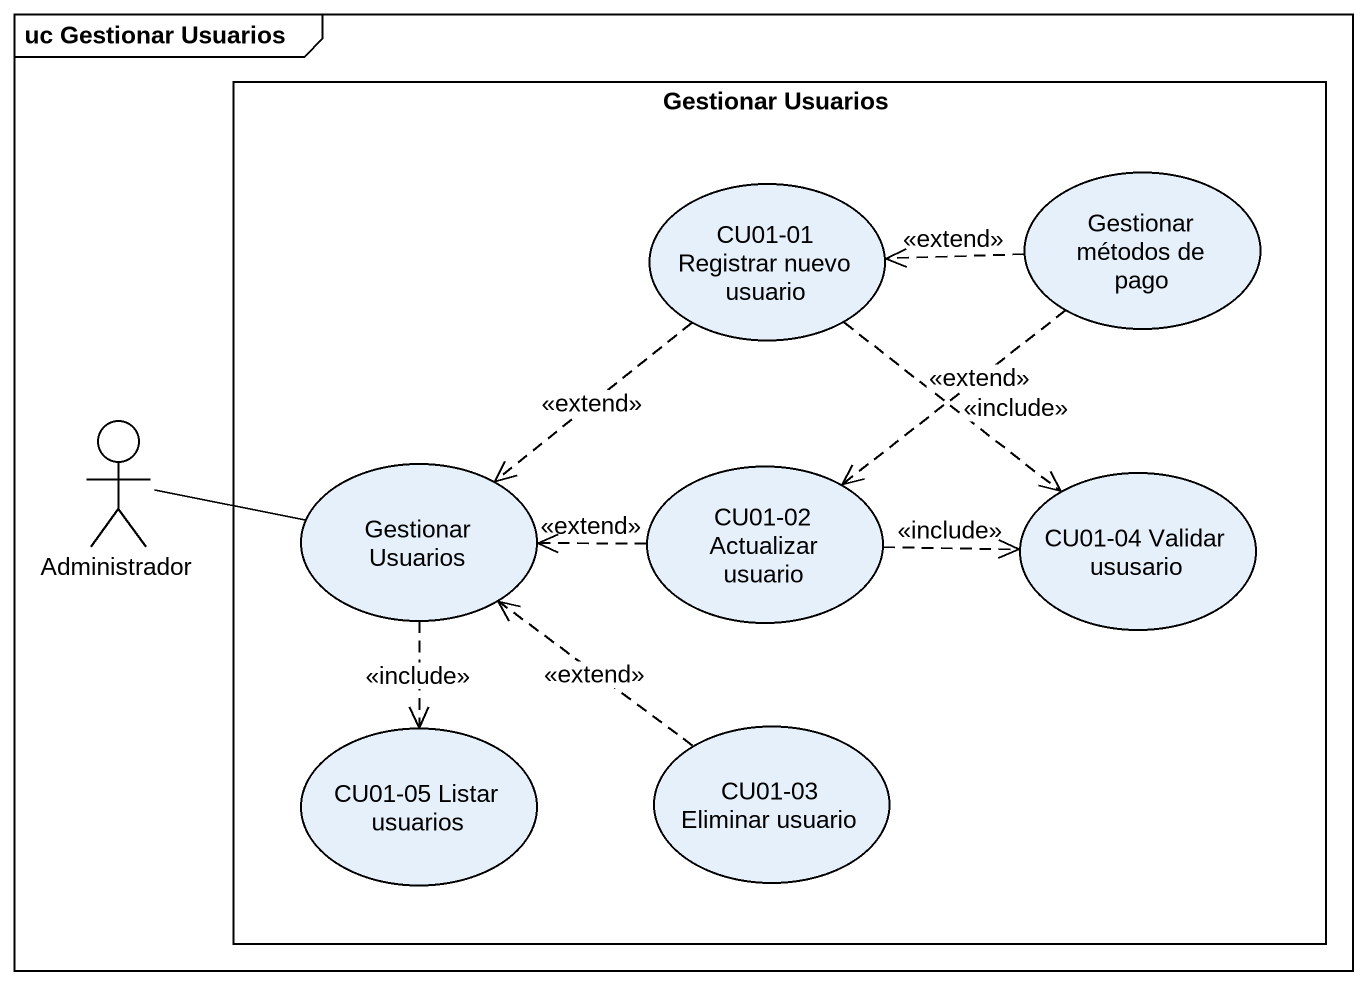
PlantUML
@startuml
mainframe uc Gestionar Usuarios
rectangle "Gestionar Usuarios" as Gestionar_Usuarios {
  usecase "Gestionar métodos de pago" as Gestionar_métodos_de_pago
  usecase "CU01-01 Registrar nuevo usuario" as CU01_01_Registrar_nuevo
  usecase "Gestionar Usuarios" as Gestionar_Usuarios_2
  usecase "CU01-02 Actualizar usuario" as CU01_02_Actualizar_usuario
  usecase "CU01-04 Validar ususario" as CU01_04_Validar_ususario
  usecase "CU01-05 Listar usuarios" as CU01_05_Listar_usuarios
  usecase "CU01-03 Eliminar usuario" as CU01_03_Eliminar_usuario
}
actor Administrador
Gestionar_métodos_de_pago .left.> CU01_01_Registrar_nuevo : <<extend>>
Gestionar_métodos_de_pago ..> CU01_02_Actualizar_usuario : <<extend>>
CU01_01_Registrar_nuevo ..> Gestionar_Usuarios_2 : <<extend>>
CU01_01_Registrar_nuevo ..> CU01_04_Validar_ususario : <<include>>
Administrador -right- Gestionar_Usuarios_2
Gestionar_Usuarios_2 ..> CU01_05_Listar_usuarios : <<include>>
CU01_02_Actualizar_usuario .left.> Gestionar_Usuarios_2 : <<extend>>
CU01_02_Actualizar_usuario .right.> CU01_04_Validar_ususario : <<include>>
CU01_03_Eliminar_usuario .up.> Gestionar_Usuarios_2 : <<extend>>
@enduml
